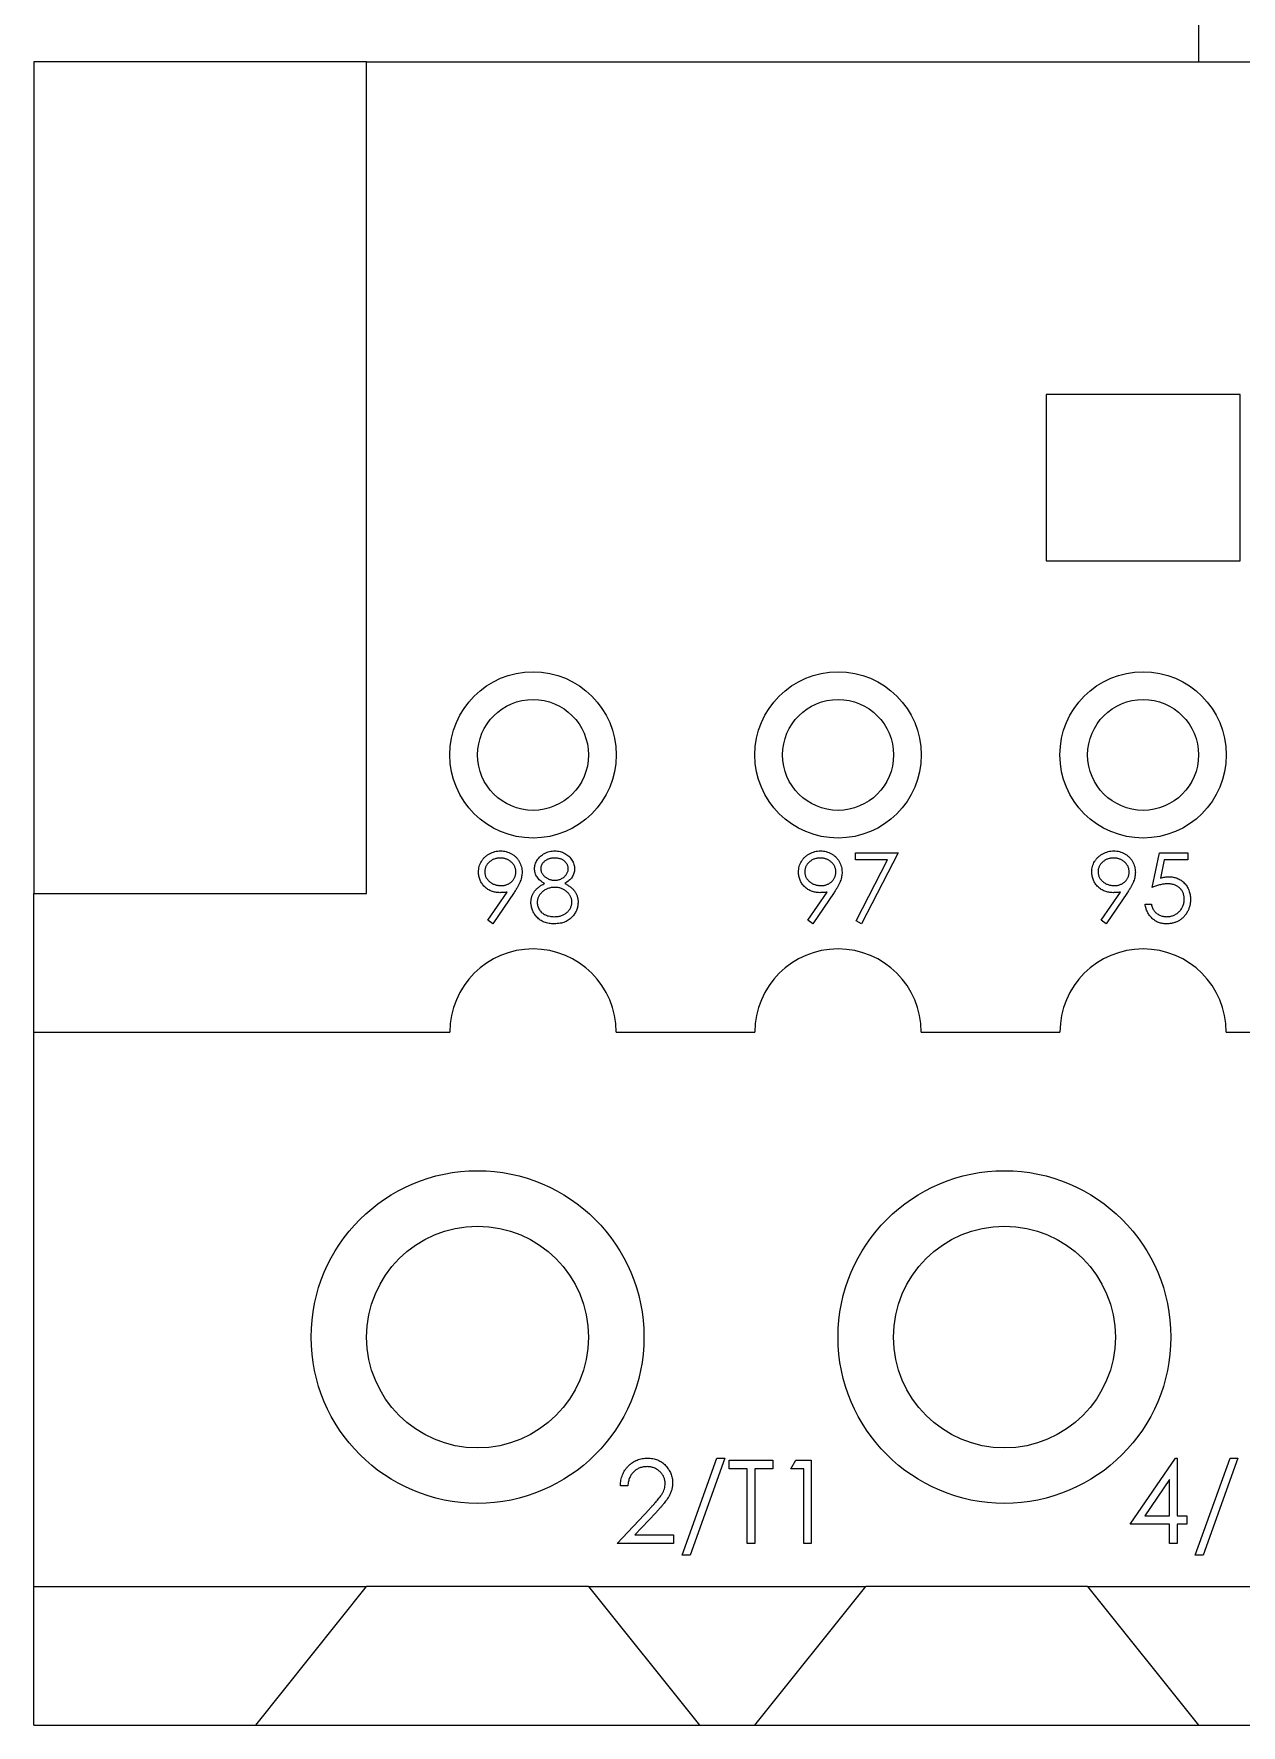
# Model space of a CAD drawing. Extents: x 325911 to 326677, y 288748 to 289948.
# Drawn here: x 326392.4 to 326435.9, y 289021.8 to 289082.8 of the extents above; entities that cross this region are included whole.
import ezdxf

# ---------------------------------------------------------------- set-up
doc = ezdxf.new("R2010")
doc.units = 0
doc.header["$MEASUREMENT"] = 0
doc.layers.add('PV-2878', color=7, linetype='Continuous')

# ---------------------------------------------------------------- blocks, each defined once
blk = doc.blocks.new('Manufacturer上海良信PartName热继电器SeriesNDR2-95ShellFrameLimitingCurrentRemarkPartTypeMinCurrent17MaxCurrent104Poles3PMinPower0MaxPower0LibType3DelFlgfalseUpdateDate2023-01-0100000')
at = {"layer": 'PV-2878'}
for p, q in [((7, 32.944), (7, 22.944)), ((-35, 22.944), (-35, -7.056)), ((-23, 22.944), (-35, 22.944)), ((-23, 22.944), (23, 22.944)), ((-23, -7.056), (-23, 22.944)), ((8.5, 10.944), (1.5, 10.944)), ((1.5, 10.944), (1.5, 4.944)), ((8.5, 4.944), (8.5, 10.944)), ((1.5, 4.944), (8.5, 4.944)), ((-5.375, -5.84), (-5.375, -5.584)), ((-5.375, -5.584), (-3.836, -5.584)), ((-4.216, -5.84), (-5.375, -5.84)), ((-5.344, -8.042), (-4.216, -5.84)), ((-3.836, -5.584), (-5.151, -8.148)), ((5.33, -6.834), (5.587, -5.584)), ((5.587, -5.584), (6.612, -5.584)), ((5.762, -5.84), (5.627, -6.498)), ((6.612, -5.84), (5.762, -5.84)), ((6.612, -5.584), (6.612, -5.84)), ((-35, -7.056), (-23, -7.056)), ((-35, -12.056), (-35, -7.056)), ((-18.631, -8.023), (-17.936, -7.007)), ((-17.682, -7.022), (-18.452, -8.148)), ((-7.093, -8.023), (-6.398, -7.007)), ((-6.144, -7.022), (-6.913, -8.148)), ((3.484, -8.023), (4.179, -7.007)), ((4.433, -7.022), (3.664, -8.148)), ((5.074, -7.443), (5.298, -7.443)), ((-18.452, -8.148), (-18.631, -8.023)), ((-6.913, -8.148), (-7.093, -8.023)), ((-5.151, -8.148), (-5.344, -8.042)), ((3.664, -8.148), (3.484, -8.023)), ((-35, -32.056), (-35, -12.056)), ((-35, -12.056), (-20, -12.056)), ((-14, -12.056), (-9, -12.056)), ((-3, -12.056), (2, -12.056)), ((8, -12.056), (13, -12.056)), ((-11.62, -30.924), (-10.366, -27.424)), ((-10.082, -27.424), (-11.337, -30.924)), ((-10.366, -27.424), (-10.082, -27.424)), ((4.533, -29.808), (6.171, -27.424)), ((6.171, -27.424), (6.226, -27.424)), ((6.226, -27.424), (6.226, -29.5)), ((6.88, -30.924), (8.134, -27.424)), ((8.418, -27.424), (7.163, -30.924)), ((8.134, -27.424), (8.418, -27.424)), ((-9.928, -27.808), (-9.928, -27.5)), ((-9.928, -27.5), (-8.351, -27.5)), ((-9.274, -27.808), (-9.928, -27.808)), ((-9.274, -30.5), (-9.274, -27.808)), ((-8.351, -27.808), (-9.005, -27.808)), ((-9.005, -27.808), (-9.005, -30.5)), ((-8.351, -27.5), (-8.351, -27.808)), ((-7.697, -27.808), (-7.521, -27.5)), ((-7.236, -27.808), (-7.697, -27.808)), ((-7.521, -27.5), (-6.967, -27.5)), ((-7.236, -30.5), (-7.236, -27.808)), ((-6.967, -27.5), (-6.967, -30.5)), ((-13.582, -28.424), (-13.851, -28.424)), ((5.957, -28.198), (5.062, -29.5)), ((5.957, -29.5), (5.957, -28.198)), ((-13.967, -30.5), (-12.803, -29.259)), ((-12.574, -29.392), (-13.324, -30.193)), ((5.957, -29.808), (4.533, -29.808)), ((5.062, -29.5), (5.957, -29.5)), ((5.957, -30.5), (5.957, -29.808)), ((6.226, -29.5), (6.572, -29.5)), ((6.572, -29.808), (6.226, -29.808)), ((6.226, -29.808), (6.226, -30.5)), ((6.572, -29.5), (6.572, -29.808)), ((-11.928, -30.5), (-13.967, -30.5)), ((-13.324, -30.193), (-11.928, -30.193)), ((-11.928, -30.193), (-11.928, -30.5)), ((-9.005, -30.5), (-9.274, -30.5)), ((-6.967, -30.5), (-7.236, -30.5)), ((6.226, -30.5), (5.957, -30.5)), ((-11.337, -30.924), (-11.62, -30.924)), ((7.163, -30.924), (6.88, -30.924)), ((-35, -32.056), (-23, -32.056)), ((-35, -37.056), (-35, -32.056)), ((-27, -37.056), (-23, -32.056)), ((-15, -32.056), (-23, -32.056)), ((-15, -32.056), (-5, -32.056)), ((-15, -32.056), (-11, -37.056)), ((-9, -37.056), (-5, -32.056)), ((3, -32.056), (-5, -32.056)), ((3, -32.056), (13, -32.056)), ((3, -32.056), (7, -37.056)), ((-35, -37.056), (-27, -37.056)), ((-27, -37.056), (-11, -37.056)), ((-11, -37.056), (-9, -37.056)), ((-9, -37.056), (7, -37.056)), ((7, -37.056), (9, -37.056))]:
    blk.add_line(p, q, dxfattribs=at)
for centre, radius in [((-17, -2.056), 3), ((-6, -2.056), 3), ((5, -2.056), 3), ((-17, -2.056), 2), ((-6, -2.056), 2), ((5, -2.056), 2), ((-19, -23.056), 6), ((0, -23.056), 6), ((-19, -23.056), 4), ((0, -23.056), 4)]:
    blk.add_circle(centre, radius, dxfattribs=at)
for centre in [(-17, -12.056), (-6, -12.056), (5, -12.056)]:
    blk.add_arc(centre, 3, 0, 180, dxfattribs=at)
for points, knots in [([(-18.965, -6.286), (-18.963, -6.251), (-18.961, -6.182), (-18.941, -6.082), (-18.909, -5.987), (-18.864, -5.898), (-18.808, -5.816), (-18.74, -5.742), (-18.661, -5.677), (-18.573, -5.621), (-18.478, -5.576), (-18.378, -5.543), (-18.274, -5.524), (-18.204, -5.521), (-18.169, -5.52)], [0, 0, 0, 0, 0.085249, 0.167327, 0.248175, 0.328829, 0.409908, 0.490584, 0.572993, 0.658265, 0.744222, 0.82906, 0.913938, 1, 1, 1, 1]), ([(-18.18, -5.776), (-18.199, -5.777), (-18.237, -5.778), (-18.292, -5.784), (-18.345, -5.796), (-18.395, -5.812), (-18.444, -5.833), (-18.491, -5.858), (-18.535, -5.888), (-18.577, -5.921), (-18.615, -5.958), (-18.648, -5.998), (-18.677, -6.039), (-18.7, -6.082), (-18.718, -6.127), (-18.731, -6.174), (-18.739, -6.223), (-18.74, -6.256), (-18.74, -6.273)], [0, 0, 0, 0, 0.068712, 0.134812, 0.199538, 0.263335, 0.326747, 0.390328, 0.454126, 0.519203, 0.58351, 0.645497, 0.70529, 0.763488, 0.821856, 0.880004, 0.939108, 1, 1, 1, 1]), ([(-17.618, -6.273), (-17.619, -6.256), (-17.62, -6.223), (-17.627, -6.174), (-17.641, -6.127), (-17.659, -6.082), (-17.682, -6.039), (-17.71, -5.998), (-17.744, -5.958), (-17.782, -5.921), (-17.824, -5.888), (-17.868, -5.858), (-17.915, -5.833), (-17.964, -5.812), (-18.015, -5.796), (-18.068, -5.784), (-18.123, -5.778), (-18.161, -5.777), (-18.18, -5.776)], [0, 0, 0, 0, 0.0607601, 0.1197352, 0.1777569, 0.235999, 0.2940704, 0.3537332, 0.4159726, 0.4801398, 0.5450761, 0.6087349, 0.6721779, 0.7354528, 0.7991116, 0.8642837, 0.9308371, 1, 1, 1, 1]), ([(-18.169, -5.52), (-18.134, -5.521), (-18.066, -5.524), (-17.965, -5.543), (-17.869, -5.575), (-17.777, -5.619), (-17.692, -5.674), (-17.616, -5.74), (-17.55, -5.816), (-17.495, -5.901), (-17.45, -5.993), (-17.418, -6.089), (-17.398, -6.187), (-17.395, -6.254), (-17.394, -6.288)], [0, 0, 0, 0, 0.085532, 0.169003, 0.251943, 0.335682, 0.419409, 0.501265, 0.583703, 0.668, 0.751919, 0.834598, 0.916526, 1, 1, 1, 1]), ([(-16.945, -6.162), (-16.944, -6.135), (-16.942, -6.081), (-16.923, -6.002), (-16.892, -5.923), (-16.85, -5.847), (-16.797, -5.775), (-16.735, -5.71), (-16.663, -5.653), (-16.582, -5.606), (-16.496, -5.567), (-16.404, -5.54), (-16.31, -5.523), (-16.245, -5.521), (-16.213, -5.52)], [0, 0, 0, 0, 0.074058, 0.14887, 0.226668, 0.307735, 0.391157, 0.473929, 0.557928, 0.644989, 0.733364, 0.821092, 0.909287, 1, 1, 1, 1]), ([(-16.225, -5.776), (-16.243, -5.777), (-16.277, -5.778), (-16.327, -5.783), (-16.375, -5.792), (-16.421, -5.804), (-16.464, -5.821), (-16.506, -5.84), (-16.544, -5.864), (-16.58, -5.891), (-16.613, -5.92), (-16.642, -5.951), (-16.666, -5.983), (-16.687, -6.017), (-16.702, -6.052), (-16.713, -6.088), (-16.72, -6.126), (-16.721, -6.152), (-16.721, -6.165)], [0, 0, 0, 0, 0.075243, 0.147209, 0.216447, 0.284025, 0.350655, 0.415031, 0.47963, 0.544652, 0.608044, 0.667828, 0.725114, 0.780992, 0.835527, 0.889438, 0.944072, 1, 1, 1, 1]), ([(-15.727, -6.16), (-15.728, -6.148), (-15.729, -6.125), (-15.735, -6.09), (-15.745, -6.056), (-15.759, -6.022), (-15.777, -5.99), (-15.799, -5.958), (-15.825, -5.927), (-15.855, -5.896), (-15.888, -5.868), (-15.926, -5.843), (-15.967, -5.822), (-16.012, -5.805), (-16.06, -5.793), (-16.112, -5.783), (-16.167, -5.778), (-16.206, -5.777), (-16.225, -5.776)], [0, 0, 0, 0, 0.050902, 0.101034, 0.151084, 0.203062, 0.256248, 0.310847, 0.368769, 0.430015, 0.49252, 0.556049, 0.621996, 0.690192, 0.761385, 0.836356, 0.915487, 1, 1, 1, 1]), ([(-16.213, -5.52), (-16.181, -5.521), (-16.118, -5.523), (-16.026, -5.54), (-15.938, -5.568), (-15.854, -5.607), (-15.776, -5.654), (-15.707, -5.712), (-15.646, -5.776), (-15.596, -5.848), (-15.554, -5.924), (-15.525, -6.004), (-15.507, -6.086), (-15.504, -6.141), (-15.503, -6.169)], [0, 0, 0, 0, 0.08941, 0.176306, 0.262626, 0.349446, 0.435498, 0.518928, 0.601355, 0.684256, 0.765807, 0.844877, 0.92228, 1, 1, 1, 1]), ([(-7.426, -6.286), (-7.425, -6.251), (-7.422, -6.182), (-7.403, -6.082), (-7.371, -5.987), (-7.326, -5.898), (-7.269, -5.816), (-7.201, -5.742), (-7.122, -5.677), (-7.034, -5.621), (-6.939, -5.576), (-6.839, -5.543), (-6.736, -5.524), (-6.666, -5.521), (-6.63, -5.52)], [0, 0, 0, 0, 0.085249, 0.167327, 0.248175, 0.328829, 0.409908, 0.490584, 0.572993, 0.658265, 0.744222, 0.82906, 0.913938, 1, 1, 1, 1]), ([(-6.642, -5.776), (-6.661, -5.777), (-6.698, -5.778), (-6.753, -5.784), (-6.806, -5.796), (-6.857, -5.812), (-6.906, -5.833), (-6.952, -5.858), (-6.997, -5.888), (-7.038, -5.921), (-7.077, -5.958), (-7.11, -5.998), (-7.138, -6.039), (-7.162, -6.082), (-7.18, -6.127), (-7.193, -6.174), (-7.2, -6.223), (-7.201, -6.256), (-7.202, -6.273)], [0, 0, 0, 0, 0.068712, 0.134812, 0.199538, 0.263335, 0.326747, 0.390328, 0.454126, 0.519203, 0.58351, 0.645497, 0.70529, 0.763488, 0.821856, 0.880004, 0.939108, 1, 1, 1, 1]), ([(-6.08, -6.273), (-6.08, -6.256), (-6.081, -6.223), (-6.089, -6.174), (-6.102, -6.127), (-6.12, -6.082), (-6.144, -6.039), (-6.172, -5.998), (-6.205, -5.958), (-6.244, -5.921), (-6.286, -5.888), (-6.33, -5.858), (-6.377, -5.833), (-6.425, -5.812), (-6.476, -5.796), (-6.529, -5.784), (-6.585, -5.778), (-6.623, -5.777), (-6.642, -5.776)], [0, 0, 0, 0, 0.06076, 0.119735, 0.177757, 0.235999, 0.29407, 0.353733, 0.415973, 0.48014, 0.545076, 0.608735, 0.672178, 0.735453, 0.799112, 0.864284, 0.930837, 1, 1, 1, 1]), ([(-6.63, -5.52), (-6.596, -5.521), (-6.527, -5.524), (-6.427, -5.543), (-6.33, -5.575), (-6.239, -5.619), (-6.154, -5.674), (-6.078, -5.74), (-6.012, -5.816), (-5.956, -5.901), (-5.911, -5.993), (-5.879, -6.089), (-5.859, -6.187), (-5.857, -6.254), (-5.856, -6.288)], [0, 0, 0, 0, 0.085532, 0.169003, 0.251943, 0.335682, 0.419409, 0.501265, 0.583703, 0.668, 0.751919, 0.834598, 0.916526, 1, 1, 1, 1]), ([(3.151, -6.286), (3.152, -6.251), (3.154, -6.182), (3.174, -6.082), (3.206, -5.987), (3.251, -5.898), (3.308, -5.816), (3.376, -5.742), (3.454, -5.677), (3.543, -5.621), (3.638, -5.576), (3.738, -5.543), (3.841, -5.524), (3.911, -5.521), (3.947, -5.52)], [0, 0, 0, 0, 0.085249, 0.167327, 0.248175, 0.328829, 0.409908, 0.490584, 0.572993, 0.658265, 0.744222, 0.82906, 0.913938, 1, 1, 1, 1]), ([(3.935, -5.776), (3.916, -5.777), (3.879, -5.778), (3.824, -5.784), (3.771, -5.796), (3.72, -5.812), (3.671, -5.833), (3.625, -5.858), (3.58, -5.888), (3.539, -5.921), (3.5, -5.958), (3.467, -5.998), (3.439, -6.039), (3.415, -6.082), (3.397, -6.127), (3.384, -6.174), (3.377, -6.223), (3.376, -6.256), (3.375, -6.273)], [0, 0, 0, 0, 0.068712, 0.134812, 0.199538, 0.263335, 0.326747, 0.390328, 0.454126, 0.519203, 0.58351, 0.645497, 0.70529, 0.763488, 0.821856, 0.880004, 0.939108, 1, 1, 1, 1]), ([(4.497, -6.273), (4.496, -6.256), (4.495, -6.223), (4.488, -6.174), (4.475, -6.127), (4.457, -6.082), (4.433, -6.039), (4.405, -5.998), (4.372, -5.958), (4.333, -5.921), (4.291, -5.888), (4.247, -5.858), (4.2, -5.833), (4.152, -5.812), (4.101, -5.796), (4.047, -5.784), (3.992, -5.778), (3.954, -5.777), (3.935, -5.776)], [0, 0, 0, 0, 0.06076, 0.119735, 0.177757, 0.235999, 0.29407, 0.353733, 0.415973, 0.48014, 0.545076, 0.608735, 0.672178, 0.735453, 0.799112, 0.864284, 0.930837, 1, 1, 1, 1]), ([(3.947, -5.52), (3.981, -5.521), (4.05, -5.524), (4.15, -5.543), (4.247, -5.575), (4.338, -5.619), (4.423, -5.674), (4.499, -5.74), (4.565, -5.816), (4.621, -5.901), (4.665, -5.993), (4.698, -6.089), (4.718, -6.187), (4.72, -6.254), (4.721, -6.288)], [0, 0, 0, 0, 0.085532, 0.169003, 0.251943, 0.335682, 0.419409, 0.501265, 0.583703, 0.668, 0.751919, 0.834598, 0.916526, 1, 1, 1, 1]), ([(-18.199, -7.026), (-18.225, -7.026), (-18.277, -7.024), (-18.352, -7.014), (-18.425, -6.998), (-18.495, -6.974), (-18.562, -6.944), (-18.625, -6.907), (-18.686, -6.863), (-18.743, -6.813), (-18.794, -6.759), (-18.84, -6.701), (-18.878, -6.639), (-18.91, -6.574), (-18.934, -6.506), (-18.952, -6.436), (-18.963, -6.362), (-18.964, -6.311), (-18.965, -6.286)], [0, 0, 0, 0, 0.066295, 0.130131, 0.192862, 0.25436, 0.31591, 0.377338, 0.440205, 0.504175, 0.568034, 0.630228, 0.690861, 0.751422, 0.811466, 0.87275, 0.935391, 1, 1, 1, 1]), ([(-18.74, -6.273), (-18.74, -6.29), (-18.739, -6.323), (-18.731, -6.372), (-18.717, -6.419), (-18.699, -6.465), (-18.674, -6.508), (-18.644, -6.549), (-18.61, -6.588), (-18.57, -6.625), (-18.527, -6.659), (-18.48, -6.689), (-18.432, -6.714), (-18.381, -6.734), (-18.328, -6.75), (-18.273, -6.762), (-18.216, -6.768), (-18.177, -6.769), (-18.157, -6.77)], [0, 0, 0, 0, 0.05954, 0.117423, 0.17444, 0.231734, 0.289722, 0.3492, 0.410516, 0.47508, 0.540094, 0.604444, 0.668697, 0.73211, 0.796739, 0.862906, 0.930462, 1, 1, 1, 1]), ([(-18.157, -6.77), (-18.137, -6.769), (-18.099, -6.768), (-18.042, -6.762), (-17.989, -6.751), (-17.938, -6.734), (-17.89, -6.714), (-17.845, -6.689), (-17.804, -6.659), (-17.766, -6.626), (-17.732, -6.588), (-17.701, -6.549), (-17.675, -6.508), (-17.655, -6.464), (-17.638, -6.419), (-17.627, -6.372), (-17.62, -6.323), (-17.619, -6.29), (-17.618, -6.273)], [0, 0, 0, 0, 0.072713, 0.141547, 0.208363, 0.272462, 0.33539, 0.397711, 0.459383, 0.522098, 0.584315, 0.644392, 0.703345, 0.761509, 0.82003, 0.878517, 0.938265, 1, 1, 1, 1]), ([(-17.394, -6.288), (-17.395, -6.314), (-17.397, -6.368), (-17.409, -6.449), (-17.429, -6.531), (-17.452, -6.601), (-17.474, -6.658), (-17.495, -6.704), (-17.518, -6.752), (-17.545, -6.802), (-17.575, -6.854), (-17.607, -6.908), (-17.643, -6.965), (-17.669, -7.003), (-17.682, -7.022)], [0, 0, 0, 0, 0.09832, 0.1994175, 0.3056026, 0.4161624, 0.4745824, 0.5370065, 0.6038574, 0.6740896, 0.749417, 0.8282535, 0.9120542, 1, 1, 1, 1]), ([(-17.074, -7.376), (-17.073, -7.359), (-17.072, -7.324), (-17.067, -7.273), (-17.058, -7.223), (-17.045, -7.174), (-17.029, -7.127), (-17.008, -7.082), (-16.985, -7.037), (-16.958, -6.993), (-16.926, -6.952), (-16.89, -6.911), (-16.85, -6.871), (-16.804, -6.833), (-16.755, -6.795), (-16.701, -6.759), (-16.643, -6.724), (-16.601, -6.702), (-16.58, -6.691)], [0, 0, 0, 0, 0.058854, 0.116315, 0.172675, 0.22878, 0.28458, 0.340257, 0.39663, 0.453507, 0.512318, 0.572648, 0.636022, 0.702363, 0.771483, 0.844184, 0.92007, 1, 1, 1, 1]), ([(-16.58, -6.691), (-16.609, -6.676), (-16.665, -6.645), (-16.74, -6.589), (-16.804, -6.528), (-16.855, -6.461), (-16.896, -6.39), (-16.924, -6.316), (-16.943, -6.24), (-16.944, -6.188), (-16.945, -6.162)], [0, 0, 0, 0, 0.14586, 0.282426, 0.41085, 0.535029, 0.654701, 0.770133, 0.884556, 1, 1, 1, 1]), ([(-16.721, -6.165), (-16.721, -6.178), (-16.72, -6.204), (-16.712, -6.242), (-16.701, -6.279), (-16.683, -6.315), (-16.662, -6.351), (-16.636, -6.385), (-16.605, -6.419), (-16.57, -6.451), (-16.532, -6.481), (-16.491, -6.506), (-16.449, -6.528), (-16.406, -6.546), (-16.36, -6.56), (-16.314, -6.57), (-16.265, -6.577), (-16.233, -6.577), (-16.216, -6.578)], [0, 0, 0, 0, 0.0545639, 0.1078262, 0.1619237, 0.2175097, 0.2744983, 0.3348148, 0.3975549, 0.4647546, 0.5329012, 0.6000972, 0.6653542, 0.7310836, 0.7968835, 0.8632916, 0.9308312, 1, 1, 1, 1]), ([(-16.216, -6.578), (-16.195, -6.577), (-16.153, -6.576), (-16.09, -6.564), (-16.03, -6.546), (-15.971, -6.521), (-15.917, -6.49), (-15.869, -6.453), (-15.827, -6.41), (-15.791, -6.363), (-15.764, -6.313), (-15.742, -6.262), (-15.73, -6.211), (-15.728, -6.177), (-15.727, -6.16)], [0, 0, 0, 0, 0.0896899, 0.178494, 0.2668378, 0.3565582, 0.4453342, 0.5308058, 0.6140762, 0.6977071, 0.7791419, 0.8553536, 0.9285568, 1, 1, 1, 1]), ([(-15.503, -6.169), (-15.504, -6.196), (-15.506, -6.249), (-15.523, -6.327), (-15.552, -6.399), (-15.59, -6.468), (-15.641, -6.531), (-15.703, -6.59), (-15.776, -6.645), (-15.83, -6.675), (-15.858, -6.691)], [0, 0, 0, 0, 0.121904, 0.239413, 0.35541, 0.472091, 0.592859, 0.718703, 0.854892, 1, 1, 1, 1]), ([(-15.858, -6.691), (-15.838, -6.702), (-15.798, -6.723), (-15.741, -6.756), (-15.689, -6.792), (-15.641, -6.827), (-15.596, -6.864), (-15.557, -6.903), (-15.521, -6.942), (-15.49, -6.983), (-15.463, -7.024), (-15.439, -7.068), (-15.419, -7.112), (-15.403, -7.158), (-15.39, -7.206), (-15.381, -7.254), (-15.376, -7.305), (-15.375, -7.339), (-15.375, -7.356)], [0, 0, 0, 0, 0.079525, 0.1551, 0.22722, 0.295911, 0.362056, 0.42552, 0.485813, 0.544495, 0.60146, 0.657841, 0.713974, 0.769468, 0.82613, 0.882885, 0.940701, 1, 1, 1, 1]), ([(-6.66, -7.026), (-6.687, -7.026), (-6.738, -7.024), (-6.814, -7.014), (-6.887, -6.998), (-6.956, -6.974), (-7.023, -6.944), (-7.087, -6.907), (-7.147, -6.863), (-7.204, -6.813), (-7.256, -6.759), (-7.302, -6.701), (-7.34, -6.639), (-7.372, -6.574), (-7.396, -6.506), (-7.413, -6.436), (-7.424, -6.362), (-7.426, -6.311), (-7.426, -6.286)], [0, 0, 0, 0, 0.066295, 0.130131, 0.192862, 0.25436, 0.31591, 0.377338, 0.440205, 0.504175, 0.568034, 0.630228, 0.690861, 0.751422, 0.811466, 0.87275, 0.935391, 1, 1, 1, 1]), ([(-7.202, -6.273), (-7.201, -6.29), (-7.201, -6.323), (-7.192, -6.372), (-7.179, -6.419), (-7.16, -6.465), (-7.136, -6.508), (-7.106, -6.549), (-7.071, -6.588), (-7.031, -6.625), (-6.988, -6.659), (-6.942, -6.689), (-6.893, -6.714), (-6.843, -6.734), (-6.79, -6.75), (-6.735, -6.762), (-6.677, -6.768), (-6.639, -6.769), (-6.619, -6.77)], [0, 0, 0, 0, 0.05954, 0.117423, 0.17444, 0.231734, 0.289722, 0.3492, 0.410516, 0.47508, 0.540094, 0.604444, 0.668697, 0.73211, 0.796739, 0.862906, 0.930462, 1, 1, 1, 1]), ([(-6.619, -6.77), (-6.599, -6.769), (-6.56, -6.768), (-6.504, -6.762), (-6.45, -6.751), (-6.4, -6.734), (-6.352, -6.714), (-6.307, -6.689), (-6.266, -6.659), (-6.227, -6.626), (-6.193, -6.588), (-6.163, -6.549), (-6.137, -6.508), (-6.116, -6.464), (-6.1, -6.419), (-6.088, -6.372), (-6.082, -6.323), (-6.081, -6.29), (-6.08, -6.273)], [0, 0, 0, 0, 0.072713, 0.1415475, 0.2083625, 0.2724616, 0.33539, 0.3977113, 0.4593834, 0.5220982, 0.5843148, 0.6443919, 0.703345, 0.7615089, 0.8200305, 0.878517, 0.9382645, 1, 1, 1, 1]), ([(-5.856, -6.288), (-5.856, -6.314), (-5.858, -6.368), (-5.87, -6.449), (-5.89, -6.531), (-5.913, -6.601), (-5.936, -6.658), (-5.957, -6.704), (-5.98, -6.752), (-6.007, -6.802), (-6.036, -6.854), (-6.069, -6.908), (-6.105, -6.965), (-6.131, -7.003), (-6.144, -7.022)], [0, 0, 0, 0, 0.09832, 0.1994175, 0.3056026, 0.4161624, 0.4745824, 0.5370065, 0.6038574, 0.6740896, 0.749417, 0.8282535, 0.9120542, 1, 1, 1, 1]), ([(3.916, -7.026), (3.89, -7.026), (3.839, -7.024), (3.763, -7.014), (3.69, -6.998), (3.621, -6.974), (3.554, -6.944), (3.49, -6.907), (3.43, -6.863), (3.373, -6.813), (3.321, -6.759), (3.275, -6.701), (3.237, -6.639), (3.205, -6.574), (3.181, -6.506), (3.163, -6.436), (3.153, -6.362), (3.151, -6.311), (3.151, -6.286)], [0, 0, 0, 0, 0.066295, 0.130131, 0.192862, 0.25436, 0.31591, 0.377338, 0.440205, 0.504175, 0.568034, 0.630228, 0.690861, 0.751422, 0.811466, 0.87275, 0.935391, 1, 1, 1, 1]), ([(3.375, -6.273), (3.376, -6.29), (3.376, -6.323), (3.385, -6.372), (3.398, -6.419), (3.417, -6.465), (3.441, -6.508), (3.471, -6.549), (3.506, -6.588), (3.545, -6.625), (3.589, -6.659), (3.635, -6.689), (3.684, -6.714), (3.734, -6.734), (3.787, -6.75), (3.842, -6.762), (3.899, -6.768), (3.938, -6.769), (3.958, -6.77)], [0, 0, 0, 0, 0.05954, 0.117423, 0.17444, 0.231734, 0.289722, 0.3492, 0.410516, 0.47508, 0.540094, 0.604444, 0.668697, 0.73211, 0.796739, 0.862906, 0.930462, 1, 1, 1, 1]), ([(3.958, -6.77), (3.978, -6.769), (4.017, -6.768), (4.073, -6.762), (4.127, -6.751), (4.177, -6.734), (4.225, -6.714), (4.27, -6.689), (4.311, -6.659), (4.35, -6.626), (4.384, -6.588), (4.414, -6.549), (4.44, -6.508), (4.46, -6.464), (4.477, -6.419), (4.489, -6.372), (4.495, -6.323), (4.496, -6.29), (4.497, -6.273)], [0, 0, 0, 0, 0.072713, 0.1415475, 0.2083625, 0.2724616, 0.33539, 0.3977113, 0.4593834, 0.5220982, 0.5843148, 0.6443919, 0.703345, 0.7615089, 0.8200305, 0.878517, 0.9382645, 1, 1, 1, 1]), ([(4.721, -6.288), (4.72, -6.314), (4.719, -6.368), (4.707, -6.449), (4.686, -6.531), (4.663, -6.601), (4.641, -6.658), (4.62, -6.704), (4.597, -6.752), (4.57, -6.802), (4.541, -6.854), (4.508, -6.908), (4.472, -6.965), (4.446, -7.003), (4.433, -7.022)], [0, 0, 0, 0, 0.09832, 0.1994175, 0.3056026, 0.4161624, 0.4745824, 0.5370065, 0.6038574, 0.6740896, 0.749417, 0.8282535, 0.9120542, 1, 1, 1, 1]), ([(5.881, -6.706), (5.862, -6.706), (5.822, -6.707), (5.76, -6.713), (5.696, -6.724), (5.629, -6.738), (5.558, -6.756), (5.485, -6.778), (5.408, -6.804), (5.357, -6.824), (5.33, -6.834)], [0, 0, 0, 0, 0.102203, 0.211023, 0.3251, 0.446502, 0.573788, 0.708901, 0.850358, 1, 1, 1, 1]), ([(5.627, -6.498), (5.654, -6.491), (5.705, -6.477), (5.781, -6.461), (5.853, -6.451), (5.899, -6.45), (5.922, -6.449)], [0, 0, 0, 0, 0.275068, 0.532901, 0.773973, 1, 1, 1, 1]), ([(6.484, -7.258), (6.484, -7.238), (6.483, -7.198), (6.475, -7.141), (6.462, -7.087), (6.444, -7.035), (6.421, -6.986), (6.393, -6.94), (6.359, -6.898), (6.32, -6.858), (6.278, -6.822), (6.231, -6.791), (6.181, -6.765), (6.128, -6.743), (6.071, -6.726), (6.011, -6.714), (5.947, -6.707), (5.904, -6.706), (5.881, -6.706)], [0, 0, 0, 0, 0.0653514, 0.127916, 0.1883602, 0.2472161, 0.3056301, 0.3637698, 0.4226609, 0.4826873, 0.5433002, 0.604118, 0.6649649, 0.7274135, 0.7914676, 0.8580554, 0.9270368, 1, 1, 1, 1]), ([(5.922, -6.449), (5.95, -6.45), (6.004, -6.451), (6.085, -6.463), (6.161, -6.481), (6.234, -6.506), (6.304, -6.538), (6.368, -6.578), (6.43, -6.625), (6.487, -6.678), (6.539, -6.738), (6.584, -6.801), (6.623, -6.869), (6.654, -6.941), (6.679, -7.017), (6.696, -7.097), (6.707, -7.181), (6.708, -7.238), (6.708, -7.267)], [0, 0, 0, 0, 0.065808, 0.129394, 0.190894, 0.251281, 0.310815, 0.370371, 0.430768, 0.492881, 0.555104, 0.616067, 0.677256, 0.73826, 0.800762, 0.864778, 0.931045, 1, 1, 1, 1]), ([(-17.936, -7.007), (-17.98, -7.013), (-18.068, -7.023), (-18.156, -7.025), (-18.199, -7.026)], [0, 0, 0, 0, 0.507858, 1, 1, 1, 1]), ([(-16.211, -6.834), (-16.233, -6.834), (-16.277, -6.835), (-16.34, -6.844), (-16.402, -6.856), (-16.46, -6.874), (-16.516, -6.898), (-16.569, -6.926), (-16.62, -6.96), (-16.666, -6.999), (-16.709, -7.04), (-16.746, -7.084), (-16.778, -7.129), (-16.804, -7.177), (-16.825, -7.226), (-16.839, -7.277), (-16.847, -7.33), (-16.849, -7.366), (-16.849, -7.384)], [0, 0, 0, 0, 0.071269, 0.139812, 0.206497, 0.271535, 0.336082, 0.400528, 0.464984, 0.53005, 0.594423, 0.655583, 0.714849, 0.772115, 0.828999, 0.885122, 0.942079, 1, 1, 1, 1]), ([(-15.599, -7.36), (-15.6, -7.343), (-15.601, -7.31), (-15.609, -7.26), (-15.623, -7.212), (-15.643, -7.165), (-15.669, -7.12), (-15.7, -7.076), (-15.737, -7.034), (-15.778, -6.994), (-15.824, -6.956), (-15.872, -6.924), (-15.923, -6.896), (-15.976, -6.873), (-16.032, -6.856), (-16.089, -6.843), (-16.149, -6.835), (-16.19, -6.835), (-16.211, -6.834)], [0, 0, 0, 0, 0.057339, 0.113063, 0.169181, 0.225775, 0.283826, 0.343454, 0.405907, 0.471392, 0.538003, 0.603064, 0.667602, 0.732225, 0.797005, 0.863048, 0.930357, 1, 1, 1, 1]), ([(-6.398, -7.007), (-6.442, -7.013), (-6.529, -7.023), (-6.617, -7.025), (-6.66, -7.026)], [0, 0, 0, 0, 0.507858, 1, 1, 1, 1]), ([(4.179, -7.007), (4.135, -7.013), (4.048, -7.023), (3.96, -7.025), (3.916, -7.026)], [0, 0, 0, 0, 0.507858, 1, 1, 1, 1]), ([(6.708, -7.267), (6.708, -7.288), (6.707, -7.328), (6.702, -7.388), (6.693, -7.447), (6.681, -7.505), (6.664, -7.561), (6.645, -7.616), (6.621, -7.669), (6.595, -7.722), (6.566, -7.772), (6.533, -7.819), (6.498, -7.863), (6.461, -7.904), (6.421, -7.942), (6.378, -7.977), (6.334, -8.01), (6.286, -8.038), (6.237, -8.065), (6.185, -8.087), (6.131, -8.106), (6.076, -8.121), (6.019, -8.133), (5.96, -8.142), (5.899, -8.148), (5.857, -8.148), (5.837, -8.148)], [0, 0, 0, 0, 0.044014, 0.087434, 0.130118, 0.172554, 0.214555, 0.256298, 0.298438, 0.340849, 0.382715, 0.423924, 0.464246, 0.504074, 0.543862, 0.583567, 0.623094, 0.663229, 0.703551, 0.743938, 0.784541, 0.82575, 0.867757, 0.910745, 0.954914, 1, 1, 1, 1]), ([(5.85, -7.892), (5.871, -7.891), (5.913, -7.89), (5.975, -7.881), (6.035, -7.867), (6.092, -7.847), (6.148, -7.822), (6.2, -7.79), (6.25, -7.753), (6.298, -7.711), (6.341, -7.665), (6.38, -7.615), (6.412, -7.562), (6.439, -7.507), (6.459, -7.449), (6.474, -7.388), (6.482, -7.324), (6.483, -7.28), (6.484, -7.258)], [0, 0, 0, 0, 0.064207, 0.126425, 0.18768, 0.248216, 0.308305, 0.369661, 0.431699, 0.495947, 0.559758, 0.622295, 0.683911, 0.745092, 0.80674, 0.869087, 0.93329, 1, 1, 1, 1]), ([(-16.228, -8.148), (-16.261, -8.147), (-16.327, -8.146), (-16.422, -8.135), (-16.51, -8.116), (-16.593, -8.09), (-16.669, -8.056), (-16.739, -8.014), (-16.803, -7.965), (-16.859, -7.908), (-16.91, -7.848), (-16.953, -7.785), (-16.99, -7.72), (-17.021, -7.655), (-17.045, -7.587), (-17.061, -7.518), (-17.072, -7.448), (-17.073, -7.4), (-17.074, -7.376)], [0, 0, 0, 0, 0.078556, 0.152863, 0.22356, 0.290375, 0.355403, 0.418291, 0.480389, 0.543073, 0.604924, 0.664398, 0.721943, 0.778375, 0.83383, 0.888861, 0.944089, 1, 1, 1, 1]), ([(-16.849, -7.384), (-16.848, -7.406), (-16.846, -7.451), (-16.831, -7.517), (-16.806, -7.581), (-16.772, -7.642), (-16.73, -7.699), (-16.677, -7.749), (-16.619, -7.793), (-16.551, -7.829), (-16.478, -7.857), (-16.398, -7.877), (-16.314, -7.89), (-16.255, -7.891), (-16.225, -7.892)], [0, 0, 0, 0, 0.074898, 0.148596, 0.224471, 0.302323, 0.381919, 0.461149, 0.542417, 0.626716, 0.714597, 0.804903, 0.900127, 1, 1, 1, 1]), ([(-15.564, -7.874), (-15.584, -7.896), (-15.624, -7.939), (-15.691, -7.995), (-15.766, -8.043), (-15.846, -8.081), (-15.933, -8.112), (-16.026, -8.133), (-16.125, -8.145), (-16.193, -8.147), (-16.228, -8.148)], [0, 0, 0, 0, 0.1192835, 0.2370929, 0.354796, 0.4745763, 0.5974601, 0.7249262, 0.8588832, 1, 1, 1, 1]), ([(-16.225, -7.892), (-16.202, -7.891), (-16.156, -7.89), (-16.09, -7.883), (-16.027, -7.87), (-15.968, -7.853), (-15.912, -7.831), (-15.861, -7.803), (-15.812, -7.771), (-15.769, -7.733), (-15.729, -7.693), (-15.695, -7.65), (-15.665, -7.606), (-15.641, -7.56), (-15.622, -7.513), (-15.609, -7.464), (-15.601, -7.413), (-15.6, -7.378), (-15.599, -7.36)], [0, 0, 0, 0, 0.0765589, 0.1491614, 0.2188268, 0.2855671, 0.3503131, 0.4141252, 0.4771792, 0.540368, 0.6022024, 0.6620337, 0.7199344, 0.7759074, 0.8311149, 0.8866674, 0.9425524, 1, 1, 1, 1]), ([(-15.375, -7.356), (-15.375, -7.38), (-15.377, -7.428), (-15.386, -7.498), (-15.4, -7.566), (-15.421, -7.633), (-15.448, -7.696), (-15.481, -7.758), (-15.519, -7.818), (-15.549, -7.855), (-15.564, -7.874)], [0, 0, 0, 0, 0.1281582, 0.2536731, 0.3773253, 0.4993846, 0.6229184, 0.7458394, 0.8713953, 1, 1, 1, 1]), ([(5.837, -8.148), (5.812, -8.148), (5.763, -8.147), (5.691, -8.137), (5.622, -8.122), (5.556, -8.1), (5.493, -8.073), (5.433, -8.038), (5.376, -7.999), (5.322, -7.952), (5.273, -7.902), (5.229, -7.847), (5.189, -7.788), (5.156, -7.726), (5.127, -7.661), (5.104, -7.591), (5.086, -7.519), (5.078, -7.469), (5.074, -7.443)], [0, 0, 0, 0, 0.0654211, 0.1287084, 0.1902361, 0.2507244, 0.3106372, 0.3707664, 0.4316147, 0.493523, 0.5558835, 0.6173424, 0.678668, 0.7407114, 0.8029854, 0.8668026, 0.9323472, 1, 1, 1, 1]), ([(5.298, -7.443), (5.304, -7.467), (5.314, -7.513), (5.338, -7.577), (5.366, -7.634), (5.4, -7.686), (5.44, -7.73), (5.486, -7.77), (5.538, -7.806), (5.596, -7.836), (5.656, -7.861), (5.72, -7.878), (5.784, -7.89), (5.828, -7.891), (5.85, -7.892)], [0, 0, 0, 0, 0.094687, 0.181994, 0.264377, 0.34218, 0.418618, 0.496509, 0.577369, 0.661511, 0.746733, 0.831258, 0.915206, 1, 1, 1, 1]), ([(-13.851, -28.424), (-13.849, -28.388), (-13.846, -28.318), (-13.83, -28.215), (-13.807, -28.118), (-13.774, -28.025), (-13.734, -27.937), (-13.685, -27.854), (-13.627, -27.776), (-13.562, -27.704), (-13.491, -27.638), (-13.415, -27.581), (-13.334, -27.532), (-13.25, -27.492), (-13.161, -27.462), (-13.069, -27.439), (-12.972, -27.426), (-12.906, -27.424), (-12.873, -27.424)], [0, 0, 0, 0, 0.068791, 0.135103, 0.198979, 0.261904, 0.323495, 0.385195, 0.446969, 0.509765, 0.572251, 0.633405, 0.693251, 0.752583, 0.812579, 0.873275, 0.93555, 1, 1, 1, 1]), ([(-12.873, -27.424), (-12.84, -27.424), (-12.775, -27.426), (-12.681, -27.439), (-12.591, -27.459), (-12.506, -27.488), (-12.426, -27.526), (-12.351, -27.572), (-12.28, -27.626), (-12.216, -27.688), (-12.158, -27.755), (-12.107, -27.827), (-12.064, -27.901), (-12.027, -27.978), (-12.001, -28.058), (-11.981, -28.141), (-11.969, -28.227), (-11.967, -28.286), (-11.967, -28.315)], [0, 0, 0, 0, 0.069475, 0.136517, 0.200789, 0.26383, 0.325735, 0.387291, 0.449509, 0.512968, 0.576275, 0.63758, 0.697903, 0.757172, 0.816599, 0.876653, 0.93729, 1, 1, 1, 1]), ([(-12.887, -27.731), (-12.91, -27.732), (-12.956, -27.733), (-13.024, -27.741), (-13.088, -27.756), (-13.15, -27.776), (-13.209, -27.801), (-13.264, -27.833), (-13.317, -27.87), (-13.366, -27.913), (-13.411, -27.96), (-13.451, -28.013), (-13.486, -28.07), (-13.516, -28.132), (-13.541, -28.198), (-13.56, -28.269), (-13.574, -28.345), (-13.579, -28.397), (-13.582, -28.424)], [0, 0, 0, 0, 0.064439, 0.126547, 0.186887, 0.245878, 0.304041, 0.362191, 0.420976, 0.48066, 0.5406, 0.600689, 0.661936, 0.724443, 0.789038, 0.856314, 0.926352, 1, 1, 1, 1]), ([(-12.236, -28.339), (-12.236, -28.319), (-12.237, -28.279), (-12.247, -28.219), (-12.261, -28.162), (-12.282, -28.107), (-12.309, -28.055), (-12.342, -28.004), (-12.38, -27.956), (-12.424, -27.91), (-12.472, -27.868), (-12.523, -27.832), (-12.577, -27.801), (-12.634, -27.775), (-12.693, -27.755), (-12.756, -27.742), (-12.82, -27.733), (-12.864, -27.732), (-12.887, -27.731)], [0, 0, 0, 0, 0.061965, 0.122122, 0.180988, 0.239933, 0.299906, 0.359989, 0.421776, 0.486576, 0.551535, 0.615018, 0.677259, 0.73973, 0.80305, 0.866495, 0.931973, 1, 1, 1, 1]), ([(-12.803, -29.259), (-12.775, -29.229), (-12.72, -29.173), (-12.643, -29.09), (-12.574, -29.013), (-12.513, -28.942), (-12.46, -28.876), (-12.413, -28.818), (-12.375, -28.764), (-12.334, -28.702), (-12.294, -28.625), (-12.26, -28.532), (-12.24, -28.437), (-12.237, -28.372), (-12.236, -28.339)], [0, 0, 0, 0, 0.110803, 0.212829, 0.306101, 0.390647, 0.466924, 0.534481, 0.593587, 0.644557, 0.7362, 0.825024, 0.911986, 1, 1, 1, 1]), ([(-11.967, -28.315), (-11.968, -28.357), (-11.971, -28.44), (-11.996, -28.562), (-12.034, -28.68), (-12.08, -28.775), (-12.127, -28.851), (-12.169, -28.914), (-12.218, -28.982), (-12.275, -29.054), (-12.339, -29.132), (-12.41, -29.215), (-12.489, -29.302), (-12.545, -29.361), (-12.574, -29.392)], [0, 0, 0, 0, 0.0987022, 0.1956723, 0.2924224, 0.3913425, 0.4444624, 0.5042288, 0.5703523, 0.6425458, 0.7222875, 0.8079211, 0.9004695, 1, 1, 1, 1])]:
    blk.add_open_spline(points, degree=3, knots=knots, dxfattribs=at)

msp = doc.modelspace()

# ---------------------------------------------------------------- block references
msp.add_blockref('Manufacturer上海良信PartName热继电器SeriesNDR2-95ShellFrameLimitingCurrentRemarkPartTypeMinCurrent17MaxCurrent104Poles3PMinPower0MaxPower0LibType3DelFlgfalseUpdateDate2023-01-0100000', (326427.389, 289058.885))

doc.saveas('drawing.dxf')
